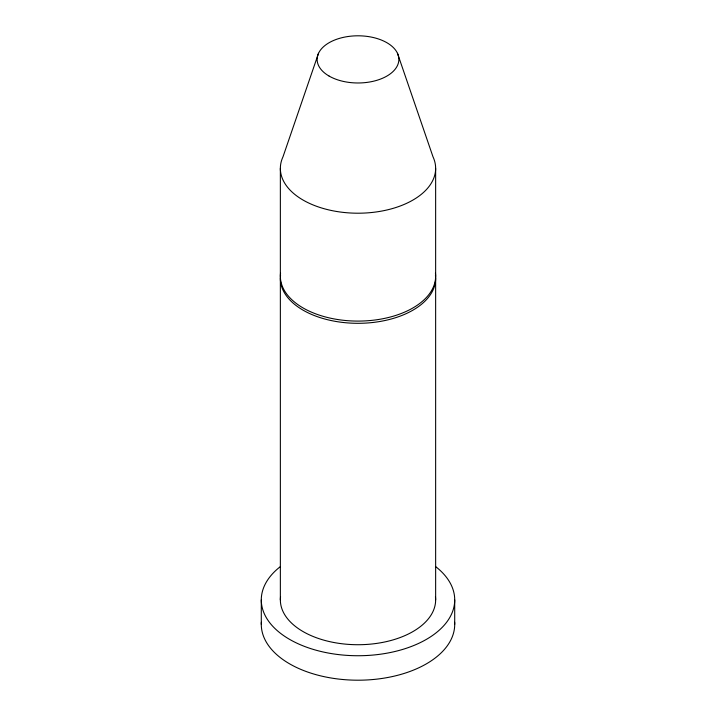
<?xml version="1.0" encoding="UTF-8"?>
<svg xmlns="http://www.w3.org/2000/svg" width="716" height="716" viewBox="0 0 716 716"><rect width="100%" height="100%" fill="white"/><g stroke="black" fill="none" stroke-linecap="round" stroke-linejoin="round"><path stroke-width="1.07" d="M318.53 53.288L283.008 156.777A77.641 44.822 0 0 0 358 213.207A77.641 44.822 0 0 0 432.992 156.777L397.47 53.288M454.705 599.901L454.705 624.37M435.641 168.385L435.641 276.26M435.641 278.488L435.641 599.901M280.359 168.385L280.359 276.26M280.359 278.488L280.359 599.901M261.295 599.901L261.295 624.37M454.642 622.293A96.705 55.83 0 0 1 358 680.2A96.705 55.83 0 0 1 261.358 622.293M435.579 566.562A96.705 55.83 0 0 1 422.986 641.25A96.705 55.83 0 0 1 293.014 641.25A96.705 55.83 0 0 1 280.421 566.562M435.444 596.714A77.641 44.822 0 0 1 358 644.722A77.641 44.822 0 0 1 280.556 596.714M435.444 275.302A77.641 44.822 0 0 1 358 323.31A77.641 44.822 0 0 1 280.556 275.302M435.444 273.073A77.641 44.822 0 0 1 358 321.09A77.641 44.822 0 0 1 280.556 273.073M329.109 76.075A40.866 23.592 0 0 0 397.47 65.496A40.866 23.592 0 0 0 347.421 36.605A40.866 23.592 0 0 0 329.109 76.075"/></g></svg>
